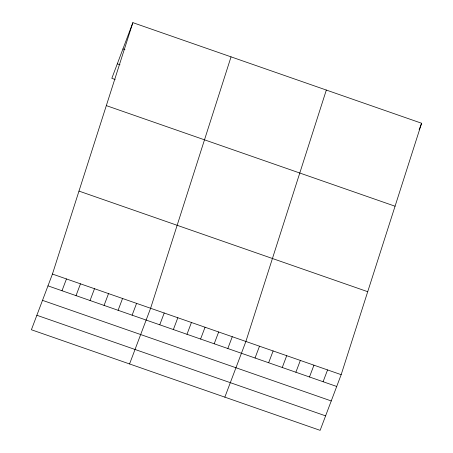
<?xml version="1.0" encoding="UTF-8"?>
<svg xmlns="http://www.w3.org/2000/svg" width="453" height="453" viewBox="0 0 453 453"><rect width="100%" height="100%" fill="white"/><g stroke="black" fill="none" stroke-linecap="round" stroke-linejoin="round"><path stroke-width="0.68" d="M52.435 274.059L132.871 22.65L421.607 123.25L341.171 374.665L320.129 430.35L31.393 329.75L52.435 274.059L341.171 374.665M231.041 56.857L150.606 308.267L129.564 363.952M326.324 90.056L245.888 341.466L224.847 397.151M132.871 22.65L111.829 78.335L115.17 79.502M61.999 290.747L66.461 278.946M76.025 295.633L80.481 283.833M90.051 300.52L94.507 288.72M104.071 305.407L108.533 293.606M118.097 310.294L122.553 298.493M132.123 315.18L136.579 303.38M159.756 324.807L164.218 313.006M173.369 329.552L177.831 317.751M186.981 334.291L191.438 322.491M200.594 339.037L205.05 327.236M214.207 343.782L218.663 331.981M227.819 348.521L232.276 336.721M255.039 358.006L259.501 346.205M268.652 362.751L273.114 350.95M282.264 367.491L286.721 355.69M295.877 372.236L300.333 360.435M309.49 376.981L313.946 365.18M323.102 381.72L327.559 369.92M419.133 129.807L421.607 123.25M122.939 48.935L124.943 49.632M117.304 63.856L119.971 64.785M106.33 105.617L395.061 206.217M78.981 191.092L367.717 291.698M47.978 285.86L336.709 386.466M42.503 300.345L331.239 400.945M36.863 315.265L325.599 415.865"/></g></svg>
